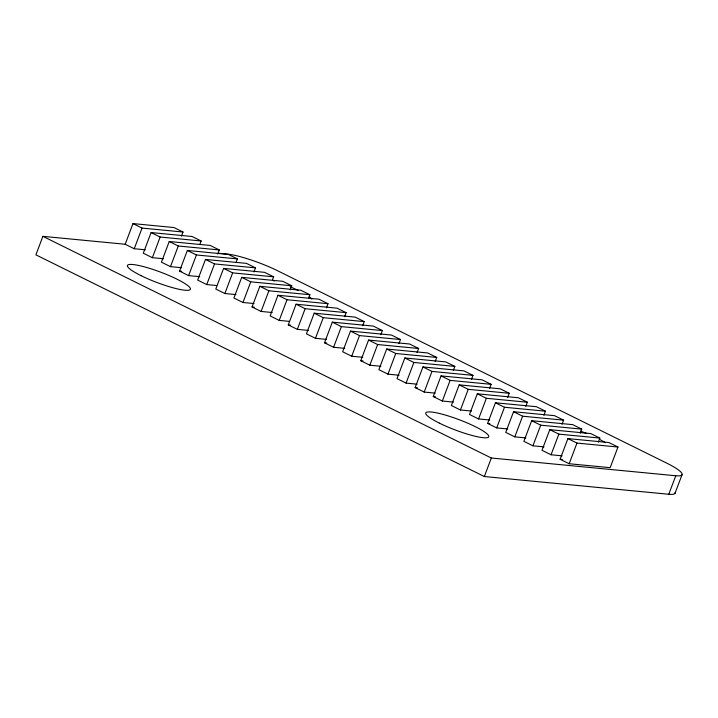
<?xml version="1.0" encoding="UTF-8"?>
<svg xmlns="http://www.w3.org/2000/svg" width="718" height="718" viewBox="0 0 718 718"><rect width="100%" height="100%" fill="white"/><g stroke="black" fill="none" stroke-linecap="round" stroke-linejoin="round"><path stroke-width="1.08" d="M145.314 249.792L134.239 248.733L125.174 244.255L42.892 236.339L35.9 254.854L484.336 476.528L668.781 494.262A38.575 6.3 20.7 0 0 675.108 492.422M125.174 244.255L132.983 223.603L173.971 227.543L183.027 232.022L181.466 236.15M134.239 248.733L142.038 228.082L183.027 232.022M199.981 244.084L201.148 240.979L192.092 236.5L151.103 232.56L143.304 253.212L152.36 257.69L163.435 258.758M152.36 257.69L160.159 237.039L201.148 240.979M217.716 254.073L219.277 249.945L210.212 245.457L169.224 241.517L161.424 262.169L170.48 266.647L181.564 267.715M170.48 266.647L178.288 245.996L219.277 249.945M199.685 276.672L188.601 275.604L179.545 271.126L187.344 250.474L228.333 254.423L237.398 258.902L236.222 261.998M188.601 275.604L196.409 254.962L237.398 258.902M253.957 271.987L255.518 267.859L246.454 263.38L205.465 259.44L197.665 280.083L206.73 284.561L216.701 285.522M206.73 284.561L214.529 263.919L255.518 267.859M272.472 279.912L273.639 276.816L264.583 272.337L223.594 268.397L215.786 289.04L224.851 293.527L235.926 294.586M224.851 293.527L232.65 272.876L273.639 276.816M290.207 289.901L291.759 285.773L282.704 281.294L241.715 277.354L233.906 298.006L242.971 302.484L254.046 303.543M242.971 302.484L250.77 281.833L291.759 285.773M272.176 312.51L261.092 311.441L252.036 306.963L259.835 286.311L300.824 290.251L309.889 294.73L308.713 297.826M261.092 311.441L268.9 290.79L309.889 294.73M326.448 307.825L328.009 303.696L318.945 299.209L277.956 295.269L270.156 315.92L279.212 320.399L289.183 321.359M279.212 320.399L287.021 299.747L328.009 303.696M308.417 330.424L297.342 329.356L288.277 324.877L296.076 304.226L337.065 308.175L346.13 312.653L344.568 316.782M297.342 329.356L305.141 308.704L346.13 312.653M362.689 325.739L364.25 321.61L355.195 317.132L314.206 313.192L306.398 333.834L315.462 338.313L326.537 339.381M315.462 338.313L323.262 317.67L364.25 321.61M344.658 348.338L333.583 347.27L324.518 342.791L332.326 322.149L373.315 326.089L382.371 330.567L380.818 334.696M333.583 347.27L341.382 326.627L382.371 330.567M398.939 343.653L400.5 339.524L391.436 335.046L350.447 331.106L342.648 351.757L351.703 356.236L362.787 357.295M351.703 356.236L359.512 335.584L400.5 339.524M380.908 366.261L369.824 365.193L360.768 360.714L368.567 340.063L409.556 344.003L418.621 348.481L417.059 352.61M369.824 365.193L377.632 344.541L418.621 348.481M435.18 361.576L436.741 357.447L427.677 352.96L386.688 349.02L378.889 369.671L387.953 374.15L399.029 375.218M387.953 374.15L395.753 353.498L436.741 357.447M453.3 370.533L454.862 366.404L445.806 361.926L404.817 357.977L397.009 378.628L406.074 383.107L417.149 384.175M406.074 383.107L413.873 362.455L454.862 366.404M435.27 393.132L424.194 392.064L415.13 387.585L422.938 366.943L463.927 370.883L472.982 375.361L471.421 379.49M424.194 392.064L431.994 371.421L472.982 375.361M453.39 402.089L442.315 401.021L433.259 396.542L441.058 375.9L482.047 379.84L491.112 384.318L489.55 388.447M442.315 401.021L450.123 380.378L491.112 384.318M507.671 397.404L509.233 393.276L500.168 388.797L459.179 384.857L451.38 405.508L460.435 409.987L471.52 411.046M460.435 409.987L468.244 389.335L509.233 393.276M525.791 406.361L527.353 402.233L518.288 397.754L477.299 393.814L469.5 414.466L478.565 418.944L489.64 420.012M478.565 418.944L486.364 398.293L527.353 402.233M507.761 428.969L496.685 427.901L487.621 423.423L495.429 402.771L536.418 406.711L545.474 411.19L543.912 415.327M496.685 427.901L504.485 407.25L545.474 411.19M484.336 476.528L491.327 458.012L675.782 475.756L668.781 494.262M562.032 424.284L563.594 420.156L554.538 415.677L513.549 411.728L505.741 432.38L514.806 436.858L525.881 437.926M514.806 436.858L522.605 416.207L563.594 420.156M580.162 433.241L581.715 429.113L572.659 424.634L531.67 420.694L523.871 441.337L532.927 445.815L544.002 446.883M532.927 445.815L540.726 425.173L581.715 429.113M598.282 442.198L599.844 438.07L590.779 433.591L549.791 429.651L541.991 450.294L551.047 454.772L562.131 455.84M551.047 454.772L558.855 434.13L599.844 438.07M560.112 459.26L567.911 438.608L608.9 442.548L617.965 447.027L610.165 467.678L569.177 463.738L560.112 459.26L562.329 459.466M569.177 463.738L576.976 443.087L617.965 447.027M675.037 493.275L682.037 474.769M218.443 253.221L227.346 254.082A38.575 6.3 20.7 0 1 277.624 270.767L666.492 463.002A38.575 6.3 20.7 0 1 675.782 475.756M179.545 271.126L181.762 271.341M252.036 306.963L254.253 307.178M288.277 324.877L290.494 325.092M324.518 342.791L326.735 343.007M360.768 360.714L362.985 360.921M415.13 387.585L417.346 387.801M433.259 396.542L435.467 396.758M487.621 423.423L489.838 423.638M132.983 223.603L142.038 228.082M151.103 232.56L160.159 237.039M169.224 241.517L178.288 245.996M187.344 250.474L196.409 254.962M205.465 259.44L214.529 263.919M223.594 268.397L232.65 272.876M241.715 277.354L250.77 281.833M259.835 286.311L268.9 290.79M277.956 295.269L287.021 299.747M296.076 304.226L305.141 308.704M314.206 313.192L323.262 317.67M332.326 322.149L341.382 326.627M350.447 331.106L359.512 335.584M368.567 340.063L377.632 344.541M386.688 349.02L395.753 353.498M404.817 357.977L413.873 362.455M422.938 366.943L431.994 371.421M441.058 375.9L450.123 380.378M459.179 384.857L468.244 389.335M477.299 393.814L486.364 398.293M495.429 402.771L504.485 407.25M513.549 411.728L522.605 416.207M531.67 420.694L540.726 425.173M549.791 429.651L558.855 434.13M567.911 438.608L576.976 443.087M42.892 236.339L491.327 458.012M580.665 431.177A32.489 5.304 20.7 0 1 586.588 433.475M599.62 439.416A32.489 5.304 20.7 0 1 605.346 442.674M272.499 280.379A32.489 5.304 20.7 0 1 274.42 280.98M290.189 286.796A32.489 5.304 20.7 0 1 298.212 290.404M309.386 296.839A32.489 5.304 20.7 0 1 311.836 299.146M141.06 275.658A33.638 5.493 20.7 0 0 190.36 289.354A33.638 5.493 20.7 0 0 145.368 267.114A33.638 5.493 20.7 0 0 141.06 275.658M439.398 423.144A33.638 5.493 20.7 0 0 488.698 436.84A33.638 5.493 20.7 0 0 443.715 414.6A33.638 5.493 20.7 0 0 439.398 423.144"/></g></svg>
